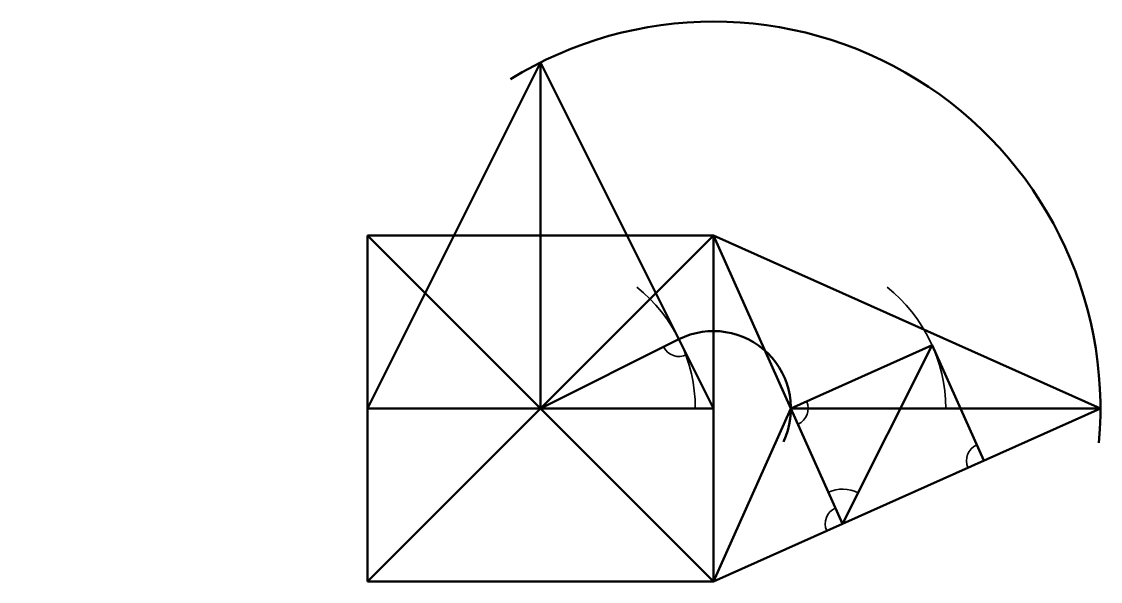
# Model space of a CAD drawing. Header units: millimetres. Extents: x 0 to 312, y 0 to 162.
import ezdxf

# ---------------------------------------------------------------- set-up
doc = ezdxf.new("R2010")
doc.units = ezdxf.units.MM
for name, color, linetype, lineweight in [('1', 1, 'CONTINUOUS', 50), ('2', 5, 'CONTINUOUS', 50), ('3', 2, 'CONTINUOUS', 50), ('4', 3, 'CONTINUOUS', 50), ('5', 7, 'CONTINUOUS', 35), ('6', 6, 'CONTINUOUS', 35)]:
    doc.layers.add(name, color=color, linetype=linetype, lineweight=lineweight)

msp = doc.modelspace()

# ---------------------------------------------------------------- linework, layer by layer
at = {"layer": '1'}
for p, q in [((100, 100), (200, 100)), ((100, 0), (100, 100)), ((100, 100), (200, 0)), ((200, 100), (100, 0)), ((200, 100), (200, 0)), ((200, 0), (100, 0))]:
    msp.add_line(p, q, dxfattribs=at)
at = {"layer": '2'}
for p, q in [((100, 50), (150, 150)), ((150, 50), (150, 150)), ((150, 150), (200, 50)), ((150, 50), (190, 70)), ((200, 50), (100, 50)), ((150, 50), (200, 50)), ((200, 50), (200, 50))]:
    msp.add_line(p, q, dxfattribs=at)
for radius, start, end in [(111.8, 354.8753, 121.6897), (22.36, 334.3765, 116.5651)]:
    msp.add_arc((200, 50), radius, start, end, dxfattribs=at)
at = {"layer": '3'}
for p, q in [((200, 100), (311.8, 50)), ((200, 0), (200, 100)), ((200, 100), (222.36, 50)), ((311.8, 50), (200, 0)), ((222.36, 50), (200, 0)), ((222.36, 50), (311.8, 50)), ((200, 0), (200, 0))]:
    msp.add_line(p, q, dxfattribs=at)
msp.add_arc((0, 0), 0, 0, 0, dxfattribs=at)
at = {"layer": '4'}
for p, q in [((222.36, 50), (263.19, 68.26)), ((263.19, 68.26), (237.27, 16.67)), ((263.19, 68.26), (263.19, 68.26)), ((263.19, 68.26), (278.09, 34.92)), ((237.27, 16.67), (222.36, 50))]:
    msp.add_line(p, q, dxfattribs=at)
at = {"layer": '5'}
for centre, radius, start, end in [((190, 70), 0, 0, 0), ((190, 70), 5, 206.5651, 296.5651), ((222.36, 50), 5, 294.0948, 24.0948), ((278.09, 34.92), 5, 114.0948, 204.0948), ((237.27, 16.67), 10, 63.3264, 114.0948), ((237.27, 16.67), 5, 114.0948, 204.0948)]:
    msp.add_arc(centre, radius, start, end, dxfattribs=at)
at = {"layer": '6'}
for centre in [(150, 50), (222.36, 50)]:
    msp.add_arc(centre, 44.72, 0, 51.5648, dxfattribs=at)

doc.saveas('drawing.dxf')
